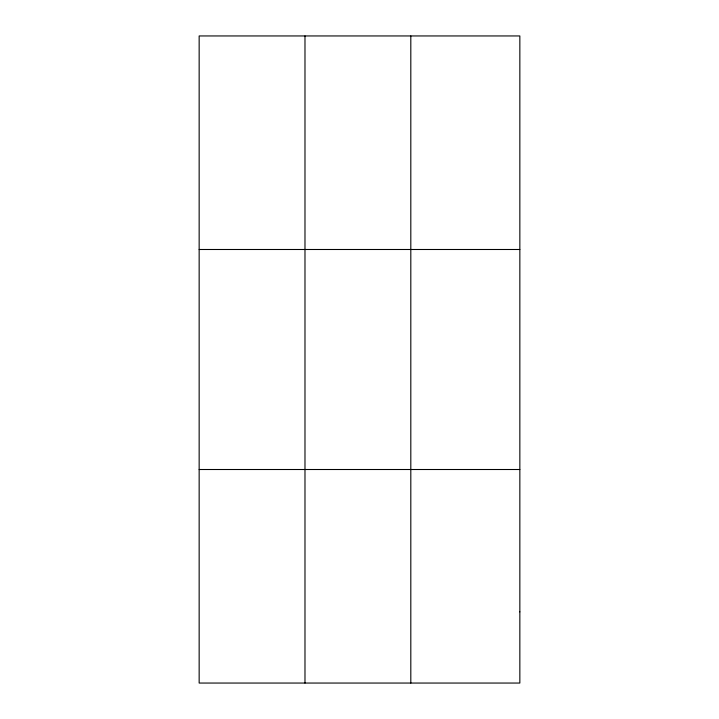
<?xml version="1.0" encoding="UTF-8"?>
<svg xmlns="http://www.w3.org/2000/svg" width="719" height="719" viewBox="0 0 719 719"><rect width="100%" height="100%" fill="white"/><g stroke="black" fill="none" stroke-linecap="round" stroke-linejoin="round"><path stroke-width="1.08" d="M304.982 35.95L304.982 683.05M410.81 35.95L410.81 683.05M199.154 249.493L519.846 249.493M199.154 469.507L519.846 469.507M519.846 611.869L519.846 683.05L199.154 683.05L199.154 35.95L519.846 35.95L519.846 611.869"/></g></svg>
